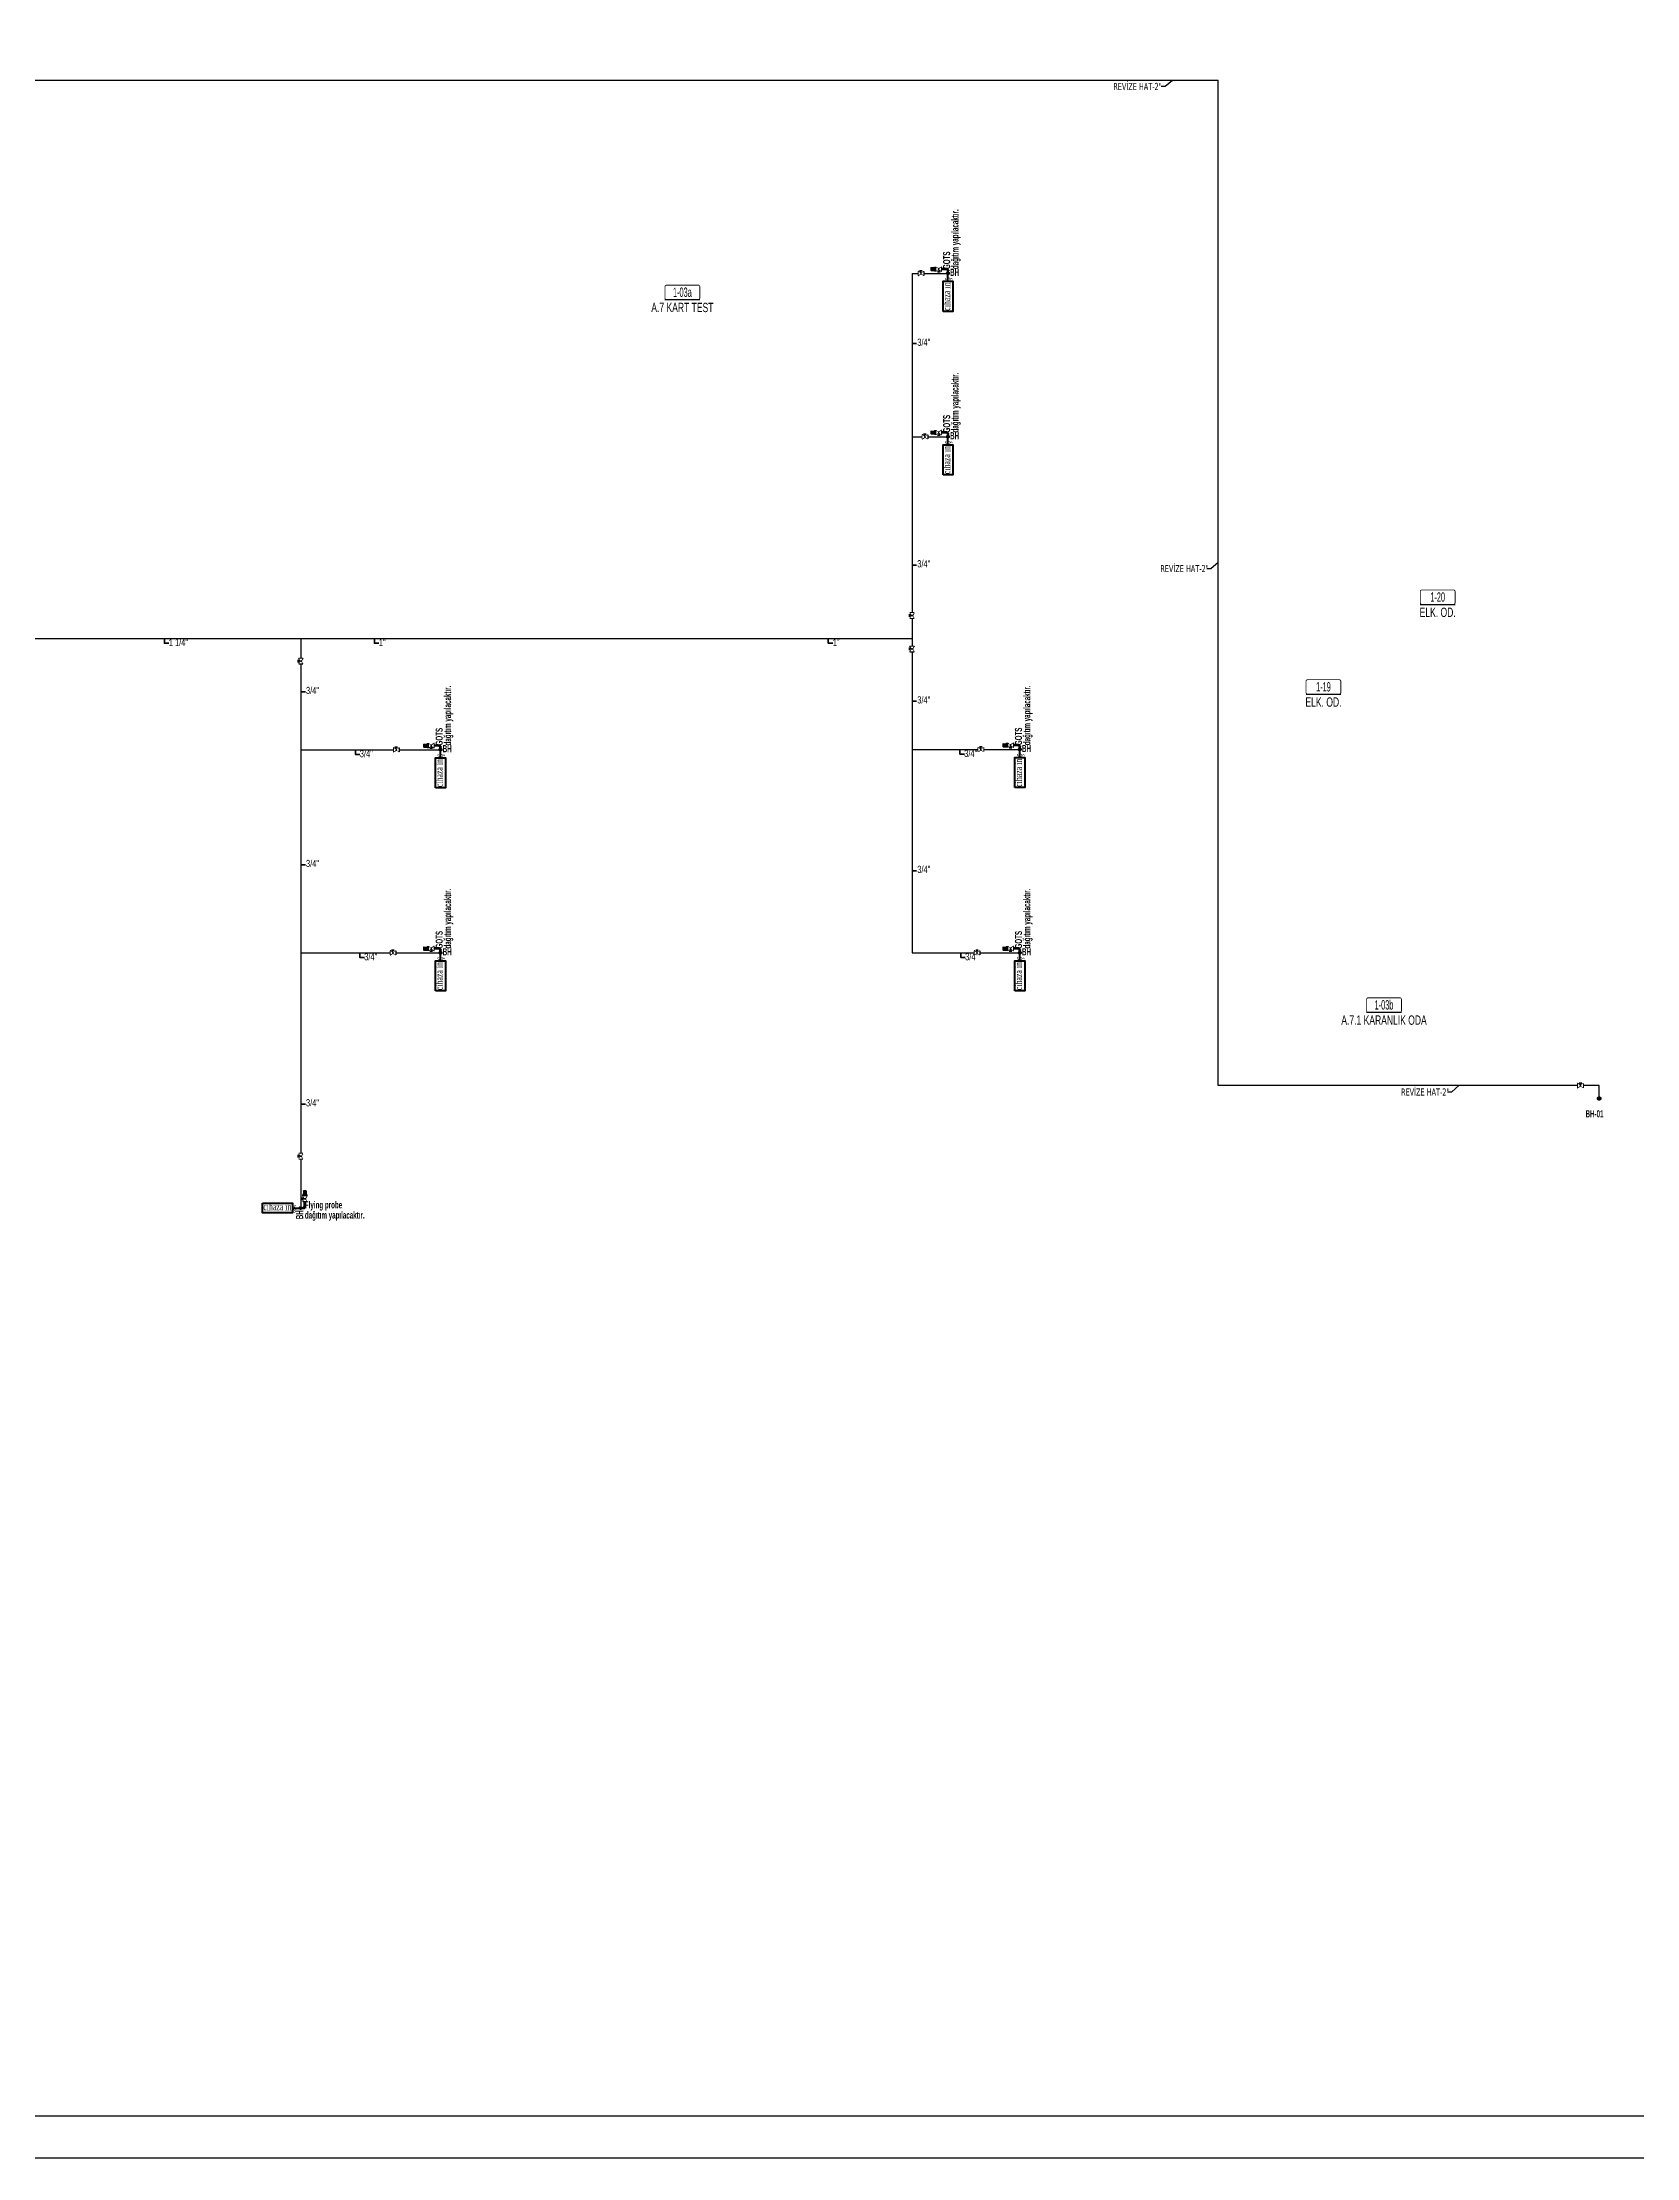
# Model space of a CAD drawing. Header units: centimetres. Extents: x 392964 to 515689, y 49661 to 58661.
# Drawn here: x 458328 to 462133, y 49661 to 54707 of the extents above; entities that cross this region are included whole.
import ezdxf
from ezdxf.enums import TextEntityAlignment as Align

# ---------------------------------------------------------------- set-up
doc = ezdxf.new("R2010")
doc.units = ezdxf.units.CM
doc.linetypes.add('MEDSISTEMBH_LINE', pattern=[1.5, 1.3, 0, -0.2])
for name, color, linetype in [('-M-MAHAL-DEBILER', 7, 'Continuous'), ('-M-MAHAL-ETIKET-NOT', 7, 'Continuous'), ('-M-MAHAL-ETIKET-NOTM', 7, 'Continuous'), ('-M-MAHAL-ETK-', 7, 'Continuous'), ('-M-MAHAL-HAVA-DEGISIM', 7, 'Continuous'), ('-M-MAHAL-NO', 7, 'Continuous'), ('-M-MAHAL-NOM', 7, 'Continuous'), ('RAKOR02', 132, 'Continuous'), ('vana-kuresel02', 2, 'Continuous')]:
    doc.layers.add(name, color=color, linetype=linetype)
for name, color, linetype, lineweight in [('0-KRCN-BAS HAVA', 101, 'BASINÇ HAVA', 35), ('0-KRCN-IST-KÜRESEL VANA', 4, 'Continuous', 25), ('0-KRCN-SHT-KÜRESEL VANA', 4, 'Continuous', 25), ('0-KRCN-Z-ANTET', 71, 'Continuous', 30), ('_MDS_0', 7, 'Continuous', 30), ('_MDS_BORU_22.00X1.00_BASINÇLI HAVA', 5, 'Continuous', 30), ('MED.GAZ YAZI', 2, '0-A_LINE', 40)]:
    doc.layers.add(name, color=color, linetype=linetype, lineweight=lineweight)
doc.styles.add('-M-ISSO-TEXT-TTF', font='ARIALN.TTF')
doc.styles.add('-M-MHLETK-NOT', font='romans.shx', dxfattribs={"width": 0.7})
doc.styles.add('-M-MHLETK-TEXT', font='ARIALN.TTF', dxfattribs={"width": 0.7})
doc.styles.add('BAYBURT XREF$0$TIMES', font='times.ttf')
doc.styles.add('BORU', font='tahoma.ttf', dxfattribs={"width": 0.5})
doc.styles.add('ON', font='ARIALN.TTF', dxfattribs={"width": 0.8, "height": 6})
doc.styles.add('OYAK', font='arialbd.ttf')
doc.styles.get("Standard").update_dxf_attribs({"font": 'arial.ttf'})
doc.styles.add('VRF CITY MULTI', font='tahoma.ttf', dxfattribs={"height": 15})
doc.linetypes.add('0-A_LINE', pattern='A,100,-1.5,["A",BORU,S=9,R=0,X=0,Y=-4.5],-9,6', length=116.5)
doc.linetypes.add('BASINÇ HAVA', pattern='A,0.5,-0.2,["BH",Standard,S=0.1,R=0,X=-0.1,Y=-0.05],-0.2', length=0.9)

# ---------------------------------------------------------------- blocks, each defined once
blk = doc.blocks.new('M-MHLETK-YNG')
at = {"layer": '-M-MAHAL-ETK-', "color": 0}
for p, q in [((-2.077972171847422, -2.664535259100376e-15), (2.077972171847372, -2.442490654175344e-15)), ((-1.161395861184958, -2.55351295663786e-15), (-1.161395861184958, -2.664535259100376e-15))]:
    blk.add_line(p, q, dxfattribs=at)
blk.add_lwpolyline([(-1.877972171847422, 1.735116747093434, 0.1000000000000025, 0.1000000000000025, 0), (1.877972171847372, 1.735116747093434, 0.1000000000000025, 0.1000000000000025, -0.414213562373095), (2.077972171847372, 1.535116747093434, 0.1000000000000025, 0.1000000000000025, 0), (2.077972171847372, 0.1999999999999975, 0.1000000000000025, 0.1000000000000025, -0.414213562373095), (1.877972171847372, -2.450782174425604e-15, 0.1000000000000025, 0.1000000000000025, 0), (-1.877972171847422, -2.656243738850117e-15, 0.1000000000000025, 0.1000000000000025, -0.414213562373095), (-2.077972171847422, 0.1999999999999973, 0.1000000000000025, 0.1000000000000025, 0), (-2.077972171847422, 1.535116747093434, 0.1000000000000025, 0.1000000000000025, -0.414213562373095)], format="xyseb", close=True, dxfattribs=at)
at = {"layer": '-M-MAHAL-DEBILER', "color": 4, "style": '-M-MHLETK-NOT', "width": 0.5, "flags": 8}
blk.add_attdef('DEBIS', text='', height=0.40000000000001, dxfattribs=at).set_placement((-2.172601997708121, 2.145153821518559), align=Align.MIDDLE_CENTER)
at = {"layer": '-M-MAHAL-DEBILER', "color": 191, "style": '-M-MHLETK-NOT', "width": 0.5, "flags": 8}
blk.add_attdef('DEBIR', text='', height=0.40000000000001, dxfattribs=at).set_placement((-1.612856570909031, 2.145153821518559), align=Align.MIDDLE_CENTER)
at = {"layer": '-M-MAHAL-DEBILER', "color": 31, "style": '-M-MHLETK-NOT', "width": 0.5, "flags": 8}
blk.add_attdef('DEBIF', text='', height=0.40000000000001, dxfattribs=at).set_placement((1.585312508560406, 2.145153821518559), align=Align.MIDDLE_CENTER)
at = {"layer": '-M-MAHAL-DEBILER', "color": 1, "style": '-M-MHLETK-NOT', "width": 0.5, "flags": 8}
blk.add_attdef('DEBIE', text='', height=0.40000000000001, dxfattribs=at).set_placement((2.320329702268943, 2.145153821518559), align=Align.MIDDLE_CENTER)
at = {"layer": '-M-MAHAL-ETIKET-NOT', "color": 3, "style": '-M-MHLETK-NOT', "width": 0.5, "flags": 9}
for tag, p, height in [('KLKTR', (-2.617299002781706, 1.424542251973517), 0.04000000000000099), ('VRV-TIP1', (-2.614254655984766, 0.7592568142178964), 0.02857142857142928), ('VRV-TIP2', (-2.614254655984766, 0.7092568142179667), 0.02857142857142928), ('HL', (-2.615599684491329, 1.492925446082643), 0.02857142857142928), ('RDY-BOY1', (-2.614254655984766, 1.369886048531984), 0.02857142857142928), ('RDY-BOY2', (-2.614254655984766, 1.3198860485318), 0.02857142857142928), ('RDY-BOY3', (-2.614254655984766, 1.269886048531819), 0.02857142857142928), ('RDY-BOY4', (-2.614254655984766, 1.219886048531889), 0.02857142857142928), ('KON-BOY1', (-2.614254655984766, 1.13988604853196), 0.02857142857142928), ('KON-BOY2', (-2.614254655984766, 1.089886048531777), 0.02857142857142928), ('KON-BOY3', (-2.614254655984766, 1.039886048531796), 0.02857142857142928), ('FCU-TIP1', (-2.614254655984766, 0.9598860485318665), 0.02857142857142928), ('FCU-TIP2', (-2.614254655984766, 0.9098860485319369), 0.02857142857142928), ('FCU-TIP3', (-2.614254655984766, 0.8598860485317532), 0.02857142857142928), ('VRV-ADET1', (-2.524024077030347, 0.7592568142178964), 0.02857142857142928), ('VRV-ADET2', (-2.524024077030347, 0.7092568142179667), 0.02857142857142928), ('FCU-ADET1', (-2.524024077030347, 0.9598860485318665), 0.02857142857142928), ('FCU-ADET2', (-2.524024077030347, 0.9098860485319369), 0.02857142857142928), ('FCU-ADET3', (-2.524024077030347, 0.8598860485317532), 0.02857142857142928), ('HLA', (-2.521095063714924, 1.492925446082643), 0.02857142857142928), ('RDY-TIP1', (-2.499917488775289, 1.369886048531984), 0.02857142857142928), ('RDY-TIP2', (-2.499917488775289, 1.3198860485318), 0.02857142857142928), ('RDY-TIP3', (-2.499917488775289, 1.269886048531819), 0.02857142857142928), ('RDY-TIP4', (-2.499917488775289, 1.219886048531889), 0.02857142857142928), ('KON-TIP1', (-2.499917488775289, 1.13988604853196), 0.02857142857142928), ('KON-TIP2', (-2.499917488775289, 1.089886048531777), 0.02857142857142928), ('KON-TIP3', (-2.499917488775289, 1.039886048531796), 0.02857142857142928), ('VRV-KAP1', (-2.397625678263879, 0.7592568142178964), 0.02857142857142928), ('VRV-KAP2', (-2.397625678263879, 0.7092568142179667), 0.02857142857142928), ('FCU-KAP1', (-2.397625678263879, 0.9598860485318665), 0.02857142857142928), ('FCU-KAP2', (-2.397625678263879, 0.9098860485319369), 0.02857142857142928), ('FCU-KAP3', (-2.397625678263879, 0.8598860485317532), 0.02857142857142928), ('RDY-ADET1', (-2.388774799097021, 1.369886048531984), 0.02857142857142928), ('RDY-ADET2', (-2.388774799097021, 1.3198860485318), 0.02857142857142928), ('RDY-ADET3', (-2.388774799097021, 1.269886048531819), 0.02857142857142928), ('RDY-ADET4', (-2.388774799097021, 1.219886048531889), 0.02857142857142928), ('KON-ADET1', (-2.388774799097021, 1.13988604853196), 0.02857142857142928), ('KON-ADET2', (-2.388774799097021, 1.089886048531777), 0.02857142857142928), ('KON-ADET3', (-2.388774799097021, 1.039886048531796), 0.02857142857142928), ('VRV-DUY1', (-2.27160727614087, 0.7592568142178964), 0.02857142857142928), ('VRV-DUY2', (-2.27160727614087, 0.7092568142179667), 0.02857142857142928), ('FCU-DUY1', (-2.27160727614087, 0.9598860485318665), 0.02857142857142928), ('FCU-DUY2', (-2.27160727614087, 0.9098860485319369), 0.02857142857142928), ('FCU-DUY3', (-2.27160727614087, 0.8598860485317532), 0.02857142857142928), ('RDY-ISI1', (-2.265149291441958, 1.369886048531984), 0.02857142857142928), ('RDY-ISI2', (-2.265149291441958, 1.3198860485318), 0.02857142857142928), ('RDY-ISI3', (-2.265149291441958, 1.269886048531819), 0.02857142857142928), ('RDY-ISI4', (-2.265149291441958, 1.219886048531889), 0.02857142857142928), ('KON-ISI1', (-2.265149291441958, 1.13988604853196), 0.02857142857142928), ('KON-ISI2', (-2.265149291441958, 1.089886048531777), 0.02857142857142928), ('KON-ISI3', (-2.265149291441958, 1.039886048531796), 0.02857142857142928), ('AHU', (-2.225237005738364, 1.438888764359573), 0.02857142857142928), ('SHG', (-2.225237005738364, 1.492925446082643), 0.02857142857142928), ('VRV-SOG1', (-2.15357329798735, 0.7592568142178964), 0.02857142857142928), ('VRV-SOG2', (-2.15357329798735, 0.7092568142179667), 0.02857142857142928), ('FCU-SOG1', (-2.15357329798735, 0.9598860485318665), 0.02857142857142928), ('FCU-SOG2', (-2.15357329798735, 0.9098860485319369), 0.02857142857142928), ('FCU-SOG3', (-2.15357329798735, 0.8598860485317532), 0.02857142857142928), ('LHG', (-2.132477033288019, 1.492925446082643), 0.02857142857142928), ('RDY-BNP1', (-2.10224917359028, 1.369886048531984), 0.02857142857142928), ('RDY-BNP2', (-2.10224917359028, 1.3198860485318), 0.02857142857142928), ('RDY-BNP3', (-2.10224917359028, 1.269886048531819), 0.02857142857142928), ('RDY-BNP4', (-2.10224917359028, 1.219886048531889), 0.02857142857142928), ('KON-BNP1', (-2.10224917359028, 1.13988604853196), 0.02857142857142928), ('KON-BNP2', (-2.10224917359028, 1.089886048531777), 0.02857142857142928), ('KON-BNP3', (-2.10224917359028, 1.039886048531796), 0.02857142857142928), ('VRV-ISI1', (-2.043667108885728, 0.7592568142178964), 0.02857142857142928), ('VRV-ISI2', (-2.043667108885728, 0.7092568142179667), 0.02857142857142928), ('FCU-ISI1', (-2.043667108885728, 0.9598860485318665), 0.02857142857142928), ('FCU-ISI2', (-2.043667108885728, 0.9098860485319369), 0.02857142857142928), ('FCU-ISI3', (-2.043667108885728, 0.8598860485317532), 0.02857142857142928), ('HG', (-2.039313324447903, 1.492925446082643), 0.02857142857142928), ('RDY-BNK1', (-1.964080708328254, 1.369886048531984), 0.02857142857142928), ('RDY-BNK2', (-1.964080708328254, 1.3198860485318), 0.02857142857142928), ('RDY-BNK3', (-1.964080708328254, 1.269886048531819), 0.02857142857142928), ('RDY-BNK4', (-1.964080708328254, 1.219886048531889), 0.02857142857142928), ('KON-BNK1', (-1.964080708328254, 1.13988604853196), 0.02857142857142928), ('KON-BNK2', (-1.964080708328254, 1.089886048531777), 0.02857142857142928), ('KON-BNK3', (-1.964080708328254, 1.039886048531796), 0.02857142857142928), ('HGA', (-1.962167954325089, 1.492925446082643), 0.02857142857142928), ('EF', (-1.962167954325089, 1.438888764359573), 0.02857142857142928), ('VRV-DEBI1', (-1.950305966197647, 0.7592568142178964), 0.02857142857142928), ('VRV-DEBI2', (-1.950305966197647, 0.7092568142179667), 0.02857142857142928), ('FCU-DEBI1', (-1.950305966197647, 0.9598860485318665), 0.02857142857142928), ('FCU-DEBI2', (-1.950305966197647, 0.9098860485319369), 0.02857142857142928), ('FCU-DEBI3', (-1.950305966197647, 0.8598860485317532), 0.02857142857142928), ('VRV-BNP1', (-1.831218473776261, 0.7592568142178964), 0.02857142857142928), ('VRV-BNP2', (-1.831218473776261, 0.7092568142179667), 0.02857142857142928), ('FCU-BNP1', (-1.831218473776261, 0.9598860485318665), 0.02857142857142928), ('FCU-BNP2', (-1.831218473776261, 0.9098860485319369), 0.02857142857142928), ('FCU-BNP3', (-1.831218473776261, 0.8598860485317532), 0.02857142857142928), ('VRV-BNK1', (-1.613532732601911, 0.7592568142178964), 0.02857142857142928), ('VRV-BNK2', (-1.613532732601911, 0.7092568142179667), 0.02857142857142928), ('FCU-BNK1', (-1.613532732601911, 0.9598860485318665), 0.02857142857142928), ('FCU-BNK2', (-1.613532732601911, 0.9098860485319369), 0.02857142857142928), ('FCU-BNK3', (-1.613532732601911, 0.8598860485317532), 0.02857142857142928)]:
    blk.add_attdef(tag, p, '', height=height, dxfattribs=at)
at = {"layer": '-M-MAHAL-ETIKET-NOT', "color": 3}
for tag, height, style, width, flags, p in [('ALAN', 0.04000000000000099, '-M-MHLETK-NOT', 0.5, 9, (-2.581095553884964, 1.561837189640539)), ('KIS', 0.04000000000000099, '-M-MHLETK-NOT', 0.5, 9, (-2.589944984833906, 1.61593511118148)), ('RH', 0.04000000000000099, '-M-MHLETK-NOT', 0.5, 9, (-2.390269817079982, 1.61593511118148)), ('YUKSEKLIK', 0.04000000000000099, '-M-MHLETK-NOT', 0.5, 9, (-2.323841664504883, 1.561837189640539)), ('YAZ', 0.04000000000000099, '-M-MHLETK-NOT', 0.5, 9, (-2.178425620561939, 1.61593511118148)), ('MAH-ADI', 1.111111111111138, '-M-ISSO-TEXT-TTF', 0.8, 8, (-1.236344360222574e-12, -0.9312941077494967))]:
    blk.add_attdef(tag, text='', height=height, dxfattribs=dict(at, style=style, width=width, flags=flags)).set_placement(p, align=Align.MIDDLE_CENTER)
at = {"layer": '-M-MAHAL-ETIKET-NOTM', "color": 3, "style": '-M-ISSO-TEXT-TTF', "width": 0.8, "flags": 8}
blk.add_attdef('MAH-ADI2', text='', height=1.111111111111138, dxfattribs=at).set_placement((-1.236344360222574e-12, -2.548930536117635), align=Align.MIDDLE_CENTER)
at = {"layer": '-M-MAHAL-HAVA-DEGISIM', "style": '-M-MHLETK-NOT', "width": 0.5, "flags": 8}
for tag, p in [('HAVADEG', (-1.236344360222574e-12, 3.611078027611543)), ('HAVA', (-1.236344360222574e-12, 2.399265333250499))]:
    blk.add_attdef(tag, text='', height=0.600000000000015, dxfattribs=at).set_placement(p, align=Align.MIDDLE_CENTER)
at = {"layer": '-M-MAHAL-NO', "color": 7, "style": '-M-MHLETK-TEXT', "width": 0.5999999999999998, "flags": 8}
blk.add_attdef('MAH-NO', text='', height=1.111111111111138, dxfattribs=at).set_placement((-1.236344360222574e-12, 0.8891235731173248), align=Align.MIDDLE_CENTER)
at = {"layer": '-M-MAHAL-NOM', "color": 7, "style": '-M-MHLETK-TEXT', "width": 0.5999999999999998, "flags": 8}
blk.add_attdef('MAH-NOM', text='', height=1.111111111111138, dxfattribs=at).set_placement((-1.236344360222574e-12, 0.8891235731173248), align=Align.MIDDLE_CENTER)
blk = doc.blocks.new('0-MEK-SHT-KÜRESELVANA')
at = {"layer": '0-KRCN-IST-KÜRESEL VANA'}
blk.add_hatch(color=256, dxfattribs=at).paths.add_polyline_path([(1.420589728024537, 1.818641459413191e-12, 0.9999999999999999), (-1.420589728024537, 1.819163375612189e-12, 0.9999999999999999)])
for p, q in [((-1.117739737357624, 0.8767742325762811), (-4.243779663212081, 3.019946854547015)), ((-4.24377966317661, -3.053798891107363), (-4.243779663212081, 3.019946854547015)), ((-4.243779663212081, 3.019946854547015), (-4.24377966317661, -3.053798891107363)), ((-2.414302261912781, 4.596851570089711), (2.308211859805851, 4.596851570116996)), ((-2.819433575496078e-11, 4.596851570102444), (-2.414302261912781, 4.596851570089711)), ((0, 1.818989403545856e-12), (-2.819433575496078e-11, 4.596851570102444)), ((2.308211859805851, 4.596851570116996), (-2.819433575496078e-11, 4.596851570102444)), ((1.138588299098956, 0.8495244908372115), (4.300244515123268, 3.019946854596128)), ((4.300244515158738, -3.05379889105825), (4.300244515123268, 3.019946854596128)), ((4.300244515123268, 3.019946854596128), (4.300244515158738, -3.05379889105825)), ((-4.24377966317661, -3.053798891107363), (-1.11773973734762, -0.876774232579919)), ((4.300244515158738, -3.05379889105825), (1.138588299108051, -0.8495244908172026))]:
    blk.add_line(p, q, dxfattribs=at)
for points in [[(-4.526735987328721, 3.749999999994543), (-4.971764228106622, 3.749999999992724), (-4.971764228064785, -3.750000000005457), (-4.526735987286884, -3.750000000003638)], [(4.583200839240817, 3.749999999998181), (5.028229080010533, 3.75), (5.028229080053279, -3.75), (4.583200839283563, -3.750000000001819)]]:
    blk.add_lwpolyline(points, close=True, dxfattribs=at)
blk.add_circle((0, 1.818989403545856e-12), 1.420589728024537, dxfattribs=at)
blk.add_wipeout([(4.300244515123268, 3.019946854547344), (4.300244515158738, -3.0537988911070326), (1.1177397373250781, -0.8767742325799199), (1.1565198374861456, -0.8249466896804352), (1.213713070643475, -0.7382247337096022), (1.2459910789371569, -0.6823352596188998), (1.2951566993009633, -0.5836474103122109), (1.3306201687233363, -0.4975189864655505), (1.3519595908114783, -0.43621146261778954), (1.3790251083151053, -0.34112303636947416), (1.4055804820039963, -0.2059579663769382), (1.416433619615748, -0.10858626306676644), (1.4202746895687195, -0.029916240993255627), (1.4191760952071046, 0.06335918321595013), (1.4103159986800535, 0.17054019811454602), (1.3990970176289936, 0.24617617790578983), (1.380978286771735, 0.33312782347439107), (1.3540033130143039, 0.4298257829116787), (1.3151377513836833, 0.5371106684817937), (1.2831760552878118, 0.6095362060199587), (1.248002118834588, 0.6786500472993513), (1.2166084846979799, 0.7334432290760686), (1.1789897963016798, 0.7925012527025315), (1.1415037426741717, 0.8456029687632958), (1.1177397373350826, 0.8767742325762802)]).dxf.layer = '0-KRCN-IST-KÜRESEL VANA'
blk.add_wipeout([(-4.24377966321208, 3.0199468545470154), (-4.2437796631766105, -3.0537988911073617), (-1.1177397373476192, -0.876774232579919), (-1.1565198375086865, -0.8249466896804343), (-1.2137130706660153, -0.7382247337096013), (-1.2459910789596977, -0.6823352596188998), (-1.295156699323504, -0.58364741031221), (-1.3306201687458776, -0.4975189864655505), (-1.351959590834019, -0.43621146261778954), (-1.379025108337646, -0.34112303636947416), (-1.4055804820265372, -0.2059579663769382), (-1.4164336196382892, -0.10858626306676644), (-1.4202746895912604, -0.02991624099325474), (-1.4191760952296457, 0.06335918321595102), (-1.410315998702595, 0.17054019811454602), (-1.3990970176515343, 0.24617617790578983), (-1.3809782867942755, 0.33312782347439196), (-1.3540033130368447, 0.4298257829116796), (-1.3151377514062244, 0.5371106684817946), (-1.2831760553103526, 0.6095362060199596), (-1.2480021188571289, 0.6786500472993513), (-1.2166084847205212, 0.7334432290760695), (-1.1789897963242206, 0.7925012527025315), (-1.1415037426967125, 0.8456029687632958), (-1.1177397373576239, 0.8767742325762802)]).dxf.layer = '0-KRCN-IST-KÜRESEL VANA'
blk = doc.blocks.new('A$C6A0AA91C')
at = {"layer": 'RAKOR02', "ltscale": 0.2}
for p, q in [((0.0002680023317225277, -14.55255888325337), (0.0002680023317225277, 14.25)), ((1.200268002285156, 19.05255888326064), (12.00026800233172, 19.05255888326064)), ((1.200268002285156, 10.05255888326064), (12.00026800233172, 10.05255888326064)), ((13.20026800228516, -14.55255888325337), (13.20026800228516, 14.25)), ((13.20026800228516, -14.25), (13.20026800228516, 14.25)), ((15.70026800228516, 13.53749999999854), (13.20026800228516, 11.03750000003492)), ((13.20026800228516, -11.03750000003492), (13.20026800228516, 11.03750000003492)), ((26.00026800233172, 13.53749999999854), (15.70026800228516, 13.53749999999854)), ((15.70026800228516, -13.53749999999854), (15.70026800228516, 13.53749999999854)), ((26.00026800233172, -13.53749999999854), (26.00026800233172, 13.53749999999854)), ((29.00026800233172, 12.03749999999854), (26.00026800233172, 12.03749999999854)), ((37.00026800233172, 13.53749999999854), (29.00026800233172, 13.53749999999854)), ((29.00026800233172, -13.53749999999854), (29.00026800233172, 13.53749999999854)), ((37.00026800233172, -13.53749999999854), (37.00026800233172, 13.53749999999854)), ((40.00026800233172, 12.03749999999854), (37.00026800233172, 12.03749999999854)), ((43.00026800233172, 13.53749999999854), (40.00026800233172, 13.53749999999854)), ((40.00026800233172, -13.53749999999854), (40.00026800233172, 13.53749999999854)), ((43.00026800233172, -13.53749999999854), (43.00026800233172, 13.53749999999854)), ((43.00026800233172, 13.53749999999854), (45.50026800233172, 11.03750000003492)), ((45.50026800233172, -11.03750000003492), (45.50026800233172, 11.03750000003492)), ((12.00026800233172, -10.05255888326064), (1.200268002285156, -10.05255888326064)), ((12.00026800233172, -19.05255888326064), (1.200268002285156, -19.05255888326064)), ((15.70026800228516, -13.53749999999854), (13.20026800228516, -11.03750000003492)), ((26.00026800233172, -13.53749999999854), (15.70026800228516, -13.53749999999854)), ((29.00026800233172, -12.03749999999854), (26.00026800233172, -12.03749999999854)), ((37.00026800233172, -13.53749999999854), (29.00026800233172, -13.53749999999854)), ((40.00026800233172, -12.03749999999854), (37.00026800233172, -12.03749999999854)), ((43.00026800233172, -13.53749999999854), (40.00026800233172, -13.53749999999854)), ((43.00026800233172, -13.53749999999854), (45.50026800233172, -11.03750000003492))]:
    blk.add_line(p, q, dxfattribs=at)
for centre, radius, start, end in [((42.69654076558072, 0), 42.69654076557278, 166.3823215085727, 193.6176784914273), ((9.03776800230844, 14.55255888325337), 9.037499999999323, 150.1371656438384, 209.8628343561616), ((4.162768002308439, 14.55255888325337), 9.037499999999323, 330.1371656434947, 29.86283435650536), ((-29.49600476096384, 0), 42.69654076557278, 346.3823215085727, 13.61767849142734), ((9.03776800230844, -14.55255888325337), 9.037499999999323, 150.1371656438384, 209.8628343561616), ((4.162768002308439, -14.55255888325337), 9.037499999999323, 330.1371656434947, 29.86283435650536)]:
    blk.add_arc(centre, radius, start, end, dxfattribs=at)

msp = doc.modelspace()

# ---------------------------------------------------------------- hatches: boundary and pattern name
at = {"layer": '_MDS_BORU_22.00X1.00_BASINÇLI HAVA', "linetype": 'MEDSISTEMBH_LINE', "ltscale": 80}
for points in [[(460486.0746928819, 54155.90568876058, -0.9999999999999999), (460492.5746928819, 54155.90568876058, -1.000000000091789)], [(460486.0746928819, 53766.10128972735, -0.9999999999999999), (460492.5746928819, 53766.10128972735, -1.000000000091789)], [(459275.3285208654, 53019.60012043267, -0.9999999999999999), (459281.8285208654, 53019.60012043267, -1.00000000008955)], [(460657.5579244044, 53020.29445619586, -0.9999999999999999), (460664.0579244044, 53020.29445619586, -1.000000000091789)], [(459275.3285208652, 52535.29445619584, -0.9999999999999999), (459281.8285208652, 52535.29445619584, -1.00000000008955)], [(460657.5579244044, 52535.29445619584, -0.9999999999999999), (460664.0579244044, 52535.29445619584, -1.00000000008955)], [(458944.8484836008, 51929.69344136825, 0.9999999999999999), (458944.8484836008, 51923.19344136825, 1.00000000010746)]]:
    msp.add_hatch(color=256, dxfattribs=at).paths.add_polyline_path(points)
h = msp.add_hatch(color=3, dxfattribs=at)
h.dxf.hatch_style = 1
edge = h.paths.add_edge_path()
edge.add_arc((462043.2331121285, 52187.70791661955), 4, 0, 360)
edge = h.paths.add_edge_path(flags=16)
edge.add_arc((462043.2331121285, 52187.70791661955), 2, 0, 360)

# ---------------------------------------------------------------- linework, layer by layer
at = {"layer": '0-KRCN-BAS HAVA', "color": 4, "ltscale": 150}
for points in [[(460403.7406049194, 53988.33524814258), (460414.693632253, 53988.33524814258)], [(460403.7406049194, 53459.9900444291), (460414.693632253, 53459.9900444291)], [(458630.6987221056, 53273.65326282125), (458619.745694772, 53273.65326282125), (458619.745694772, 53284.60629015485)], [(459131.8168420762, 53273.6532628213), (459120.8638147426, 53273.6532628213), (459120.8638147426, 53284.60629015489)], [(460214.8768715807, 53273.6532628213), (460203.9238442471, 53273.6532628213), (460203.9238442471, 53284.60629015489)], [(458945.1872881723, 53157.83920747151), (458956.1403155059, 53157.83920747151)], [(460403.7406049194, 53135.30621259531), (460414.693632253, 53135.30621259531)], [(459086.4479267224, 53008.30828852758), (459075.4948993888, 53008.30828852758), (459075.4948993888, 53019.26131586118)], [(460528.5842904751, 53009.00262429077), (460517.6312631415, 53009.00262429077), (460517.6312631415, 53019.95565162437)], [(458945.1872881723, 52745.09291566546), (458956.1403155059, 52745.09291566546)], [(460403.7406049194, 52731.05730533096), (460414.693632253, 52731.05730533096)], [(459096.9649794739, 52524.00262429075), (459086.0119521403, 52524.00262429075), (459086.0119521403, 52534.95565162435)], [(460530.8163932986, 52524.00262429075), (460519.863365965, 52524.00262429075), (460519.863365965, 52534.95565162435)], [(458945.1872881723, 52174.28857199633), (458956.1403155059, 52174.28857199633)]]:
    msp.add_lwpolyline(points, dxfattribs=at)
at = {"layer": '0-KRCN-Z-ANTET'}
for points in [[(392964.0660104523, 49661.26108109019), (515688.8000492519, 49661.26108109019), (515688.8000492519, 58661.26108109019), (392964.0660104523, 58661.26108109019)], [(438064.0660104522, 49761.26108109019), (469564.0660104522, 49761.26108109019), (469564.0660104522, 58561.26108109019), (438064.0660104522, 58561.26108109019)]]:
    msp.add_lwpolyline(points, close=True, dxfattribs=at)
at = {"layer": '_MDS_BORU_22.00X1.00_BASINÇLI HAVA', "color": 3, "linetype": 'MEDSISTEMBH_LINE', "ltscale": 80}
for p, q in [((454824.5572096558, 54616.91036826667), (461133.7330795941, 54616.91036826667)), ((461133.7330795941, 52218.44904461986), (461133.7330795941, 54616.91036826667)), ((462043.2331121285, 52218.44904461986), (461133.7330795941, 52218.44904461986)), ((462043.2331121285, 52187.70791661955), (462043.2331121285, 52218.44904461986))]:
    msp.add_line(p, q, dxfattribs=at)
at = {"layer": '_MDS_BORU_22.00X1.00_BASINÇLI HAVA', "linetype": 'MEDSISTEMBH_LINE', "ltscale": 80}
for p, q in [((460403.7406049194, 54155.56688418908), (460489.8721497584, 54155.56688418908)), ((460403.7406049194, 54155.56688418908), (460403.7406049194, 52534.95565162435)), ((460487.4277512759, 54163.07234893105), (460487.4277512759, 54161.95351299534)), ((460487.4277512759, 54163.07234893105), (460491.1277512758, 54163.07234893105)), ((460487.4277512759, 54161.95351299534), (460491.1277512758, 54161.95351299534)), ((460487.9277512759, 54158.58280355309), (460487.9277512759, 54161.95351299534)), ((460490.6277512758, 54158.58280355309), (460490.6277512758, 54161.95351299534)), ((460491.1277512758, 54163.07234893105), (460491.1277512758, 54161.95351299534)), ((460403.7406049194, 53765.76248515586), (460489.8721497584, 53765.76248515586)), ((460487.4277512759, 53773.26794989783), (460487.4277512759, 53772.14911396211)), ((460487.4277512759, 53773.26794989783), (460491.1277512758, 53773.26794989783)), ((460487.4277512759, 53772.14911396211), (460491.1277512758, 53772.14911396211)), ((460487.9277512759, 53768.77840451987), (460487.9277512759, 53772.14911396211)), ((460490.6277512758, 53768.77840451987), (460490.6277512758, 53772.14911396211)), ((460491.1277512758, 53773.26794989783), (460491.1277512758, 53772.14911396211)), ((455461.6324578653, 53284.60629015489), (460403.7406049194, 53284.60629015489)), ((458945.1872881723, 53284.60629015489), (458945.1872881723, 51925.89598449176)), ((458945.1872881723, 53019.26131586118), (459279.1259777418, 53019.26131586118)), ((459276.6815792593, 53026.42797603166), (459276.6815792593, 53025.30914009594)), ((459276.6815792593, 53026.42797603166), (459280.3815792593, 53026.42797603166)), ((459276.6815792593, 53025.30914009594), (459280.3815792593, 53025.30914009594)), ((459277.1815792593, 53021.9384306537), (459277.1815792593, 53025.30914009594)), ((459279.8815792593, 53021.9384306537), (459279.8815792593, 53025.30914009594)), ((459280.3815792593, 53026.42797603166), (459280.3815792593, 53025.30914009594)), ((460403.7406049194, 53019.95565162437), (460661.3553812809, 53019.95565162437)), ((460658.9109827984, 53027.46111636634), (460658.9109827984, 53026.34228043062)), ((460658.9109827984, 53027.46111636634), (460662.6109827983, 53027.46111636634)), ((460658.9109827984, 53026.34228043062), (460662.6109827983, 53026.34228043062)), ((460659.4109827984, 53022.97157098838), (460659.4109827984, 53026.34228043062)), ((460662.1109827983, 53022.97157098838), (460662.1109827983, 53026.34228043062)), ((460662.6109827983, 53027.46111636634), (460662.6109827983, 53026.34228043062)), ((458945.1872881723, 52534.95565162435), (459279.1259777417, 52534.95565162435)), ((459276.6815792592, 52542.46111636632), (459276.6815792592, 52541.3422804306)), ((459276.6815792592, 52542.46111636632), (459280.3815792591, 52542.46111636632)), ((459276.6815792592, 52541.3422804306), (459280.3815792591, 52541.3422804306)), ((459277.1815792592, 52537.97157098836), (459277.1815792592, 52541.3422804306)), ((459279.8815792591, 52537.97157098836), (459279.8815792591, 52541.3422804306)), ((459280.3815792591, 52542.46111636632), (459280.3815792591, 52541.3422804306)), ((460403.7406049194, 52534.95565162435), (460661.3553812809, 52534.95565162435)), ((460658.9109827984, 52542.46111636632), (460658.9109827984, 52541.3422804306)), ((460658.9109827984, 52542.46111636632), (460662.6109827983, 52542.46111636632)), ((460658.9109827984, 52541.3422804306), (460662.6109827983, 52541.3422804306)), ((460659.4109827984, 52537.97157098836), (460659.4109827984, 52541.3422804306)), ((460662.1109827983, 52537.97157098836), (460662.1109827983, 52541.3422804306)), ((460662.6109827983, 52542.46111636632), (460662.6109827983, 52541.3422804306)), ((458947.5255983933, 51927.84038297428), (458950.8963078356, 51927.84038297428)), ((458947.5255983933, 51925.14038297433), (458950.8963078356, 51925.14038297433)), ((458952.0151437713, 51928.34038297428), (458950.8963078356, 51928.34038297428)), ((458950.8963078356, 51928.34038297428), (458950.8963078356, 51924.64038297433)), ((458952.0151437713, 51924.64038297433), (458950.8963078356, 51924.64038297433)), ((458952.0151437713, 51928.34038297428), (458952.0151437713, 51924.64038297433))]:
    msp.add_line(p, q, dxfattribs=at)
at = {"layer": '_MDS_BORU_22.00X1.00_BASINÇLI HAVA', "color": 3, "linetype": 'MEDSISTEMBH_LINE', "ltscale": 80}
for points in [[(460998.4403982958, 54601.99645354748), (461008.0275694791, 54601.99645354748), (461024.9918601947, 54616.91036826667)], [(461107.1816176952, 53452.08280432616), (461116.7687888785, 53452.08280432616), (461133.7330795941, 53466.99671904535)]]:
    msp.add_lwpolyline(points, dxfattribs=at)
at = {"layer": '_MDS_BORU_22.00X1.00_BASINÇLI HAVA', "color": 3, "linetype": 'MEDSISTEMBH_LINE', "ltscale": 80, "elevation": -1.353562791326313e-07}
msp.add_lwpolyline([(461681.6953718503, 52203.53512990067), (461691.2825430336, 52203.53512990067), (461708.2468337492, 52218.44904461986)], dxfattribs=at)
at = {"layer": '_MDS_BORU_22.00X1.00_BASINÇLI HAVA', "linetype": 'MEDSISTEMBH_LINE', "ltscale": 80}
for centre in [(460489.3246928819, 54155.90568876058), (460489.3246928819, 53766.10128972735), (459278.5785208654, 53019.60012043267), (460660.8079244044, 53020.29445619586), (459278.5785208652, 52535.29445619584), (460660.8079244044, 52535.29445619584), (458944.8484836008, 51926.44344136825)]:
    msp.add_circle(centre, 3.25, dxfattribs=at)
at = {"layer": '_MDS_BORU_22.00X1.00_BASINÇLI HAVA', "color": 3, "linetype": 'MEDSISTEMBH_LINE', "ltscale": 80}
for radius in [4, 2, 2]:
    msp.add_circle((462043.2331121285, 52187.70791661955), radius, dxfattribs=at)
at = {"layer": 'MED.GAZ YAZI', "color": 2, "ltscale": 50}
for p, q in [((460489.3246928819, 54136.78879202443), (460489.3246928819, 54152.65568876058)), ((460489.3246928819, 53746.98439299121), (460489.3246928819, 53762.85128972735)), ((459278.5785208654, 53000.48322369653), (459278.5785208654, 53016.35012043267)), ((460660.8079244044, 53001.17755945972), (460660.8079244044, 53017.04445619586)), ((459278.5785208652, 52516.1775594597), (459278.5785208652, 52532.04445619584)), ((460660.8079244044, 52516.1775594597), (460660.8079244044, 52532.04445619584)), ((458925.7315868647, 51926.44344136825), (458941.5984836008, 51926.44344136825))]:
    msp.add_line(p, q, dxfattribs=at)
for points in [[(460477.6306858696, 54065.01446527218), (460477.6306858696, 54136.78879202443), (460501.0186998942, 54136.78879202443), (460501.0186998942, 54065.01446527218)], [(460477.6306858696, 53675.21006623896), (460477.6306858696, 53746.98439299121), (460501.0186998942, 53746.98439299121), (460501.0186998942, 53675.21006623896)], [(459266.8845138531, 52928.70889694428), (459266.8845138531, 53000.48322369653), (459290.2725278776, 53000.48322369653), (459290.2725278776, 52928.70889694428)], [(460649.1139173921, 52929.40323270747), (460649.1139173921, 53001.17755945972), (460672.5019314167, 53001.17755945972), (460672.5019314167, 52929.40323270747)], [(459266.8845138529, 52444.40323270745), (459266.8845138529, 52516.1775594597), (459290.2725278775, 52516.1775594597), (459290.2725278775, 52444.40323270745)], [(460649.1139173921, 52444.40323270745), (460649.1139173921, 52516.1775594597), (460672.5019314167, 52516.1775594597), (460672.5019314167, 52444.40323270745)], [(458853.9572601125, 51938.13744838055), (458925.7315868647, 51938.13744838055), (458925.7315868647, 51914.74943435596), (458853.9572601125, 51914.74943435596)]]:
    msp.add_lwpolyline(points, close=True, dxfattribs=at)

# ---------------------------------------------------------------- block references
at = {"layer": '-M-MAHAL-ETK-', "xscale": 20, "yscale": 20, "zscale": 20}
for p, values in [((459855.7037234504, 54093.08345006221), {'MAH-NO': '1-03a', 'MAH-ADI': 'A.7 KART TEST'}), ((461657.895584869, 53365.98363072819), {'MAH-NO': '1-20', 'MAH-ADI': 'ELK. OD.'}), ((461385.3468967581, 53151.8673454177), {'MAH-NO': '1-19', 'MAH-ADI': 'ELK. OD.'}), ((461529.8384041205, 52393.24881617952), {'MAH-NO': '1-03b', 'MAH-ADI': 'A.7.1 KARANLIK ODA'})]:
    msp.add_blockref('M-MHLETK-YNG', p, dxfattribs=at).add_auto_attribs(values)
at = {"layer": 'vana-kuresel02', "ltscale": 0.5, "xscale": 0.2603184883086871, "yscale": 0.2603184883086871, "zscale": 0.2603184883086871}
for p, rotation in [((459249.8256223249, 53029.32840885954), 180), ((460632.0550258639, 53030.36154919423), 180), ((459249.8256223247, 52545.3615491942), 180), ((460632.0550258639, 52545.3615491942), 180), ((458954.9155765992, 51955.19633990869), 90)]:
    msp.add_blockref('A$C6A0AA91C', p, dxfattribs=dict(at, rotation=rotation))

# ---------------------------------------------------------------- texts
at = {"layer": '0-KRCN-BAS HAVA', "color": 4, "ltscale": 150, "style": 'ON', "width": 0.8}
for s, p in [('3/4"', (460416.2227791689, 53983.0237216876)), ('3/4"', (460416.2227791689, 53454.67851797411)), ('1 1/4"', (458630.2359938591, 53266.91567604295)), ('1"', (459131.3541138297, 53266.91567604299)), ('1"', (460214.4141433342, 53266.91567604299)), ('3/4"', (458957.6694624218, 53152.52768101652)), ('3/4"', (460416.2227791689, 53129.99468614032)), ('3/4"', (459085.9851984758, 53001.57070174928)), ('3/4"', (460528.1215622286, 53002.26503751246)), ('3/4"', (458957.6694624218, 52739.78138921048)), ('3/4"', (460416.2227791689, 52725.74577887598)), ('3/4"', (459096.5022512274, 52517.26503751244)), ('3/4"', (460530.3536650521, 52517.26503751244)), ('3/4"', (458957.6694624218, 52168.97704554135))]:
    msp.add_text(s, height=17, dxfattribs=at).set_placement(p)
at = {"layer": '_MDS_0', "color": 61, "style": 'OYAK', "width": 0.5}
for s, rotation, p in [('dağıtım yapılacaktır.', 90.00000000000001, (460519.7558645437, 54166.01554735393)), ('GOTS', 90, (460499.7558645437, 54166.01554735393)), ('dağıtım yapılacaktır.', 90.00000000000001, (460519.7558645437, 53776.2111483207)), ('GOTS', 90, (460499.7558645437, 53776.2111483207)), ('dağıtım yapılacaktır.', 90.00000000000001, (459309.0096925271, 53029.70997902603)), ('dağıtım yapılacaktır.', 90.00000000000001, (460691.2390960662, 53030.40431478922)), ('GOTS', 90, (459289.0096925271, 53029.70997902603)), ('GOTS', 90, (460671.2390960662, 53030.40431478922)), ('dağıtım yapılacaktır.', 90.00000000000001, (459309.0096925269, 52545.40431478919)), ('dağıtım yapılacaktır.', 90.00000000000001, (460691.2390960662, 52545.40431478919)), ('GOTS', 90, (459289.0096925269, 52545.40431478919)), ('GOTS', 90, (460671.2390960662, 52545.40431478919))]:
    msp.add_text(s, height=17, rotation=rotation, dxfattribs=at).set_placement(p, align=Align.BOTTOM_LEFT)
at = {"layer": '_MDS_0', "style": 'OYAK', "width": 0.5}
for s, p in [('BH', (460505.2583218646, 54144.71986189647)), ('BH', (460505.2583218646, 53754.91546286325)), ('BH', (459294.512149848, 53008.41429356857)), ('BH', (460676.7415533871, 53009.10862933176)), ('BH', (459294.5121498479, 52524.10862933173)), ('BH', (460676.7415533871, 52524.10862933173)), ('BH-01', (462032.1601653418, 52137.6704124501, 1.257988630839122e-08))]:
    msp.add_text(s, height=17, dxfattribs=at).set_placement(p, align=Align.BOTTOM_CENTER)
at = {"layer": '_MDS_0', "color": 61, "style": 'OYAK', "width": 0.5}
for s, p in [('Flying probe', (458954.9583421941, 51920.4119968552)), ('dağıtım yapılacaktır.', (458954.9583421941, 51896.01226970647))]:
    msp.add_text(s, height=17, dxfattribs=at).set_placement(p, align=Align.BOTTOM_LEFT)
at = {"layer": '_MDS_0', "style": 'OYAK', "width": 0.5}
msp.add_text('BH', height=17, rotation=90, dxfattribs=at).set_placement((458956.034310465, 51910.50981238556), align=Align.BOTTOM_CENTER)
at = {"layer": '_MDS_BORU_22.00X1.00_BASINÇLI HAVA', "color": 3, "linetype": 'MEDSISTEMBH_LINE', "ltscale": 80, "style": 'VRF CITY MULTI', "width": 0.6999999999999998}
for p in [(460941.6278473365, 54603.67331689238), (461053.8796865948, 53453.75966767106), (461628.2431105489, 52205.21199324558, -1.353562791326313e-07)]:
    msp.add_text('REVİZE HAT-2"', height=17, dxfattribs=at).set_placement(p, align=Align.MIDDLE)
at = {"layer": 'MED.GAZ YAZI', "color": 2, "ltscale": 50, "style": 'BAYBURT XREF$0$TIMES', "width": 0.6}
for p in [(460494.7229558122, 54066.78155604597), (460494.7229558122, 53676.97715701275), (459283.9767837957, 52930.47598771807), (460666.2061873347, 52931.17032348126), (459283.9767837955, 52446.17032348124), (460666.2061873347, 52446.17032348124)]:
    msp.add_text('cihaza iniş', height=17, rotation=90, dxfattribs=at).set_placement(p)
msp.add_text('cihaza iniş', height=17, dxfattribs=at).set_placement((458855.7243508862, 51921.04517843792))

# ---------------------------------------------------------------- next in the draw order: block references
at = {"layer": '0-KRCN-SHT-KÜRESEL VANA', "xscale": 1.333333333333333, "yscale": 1.333333333333333, "zscale": 1.333333333333333}
for p in [(460425, 54155.56688418908), (460434.3, 53765.76248515586), (459173.1365252983, 53019.26131586118), (460567.7729647892, 53019.95565162437), (459165.1365252982, 52534.95565162435), (460558.7729647892, 52534.95565162435), (461998.5109830109, 52218.44904461986)]:
    msp.add_blockref('0-MEK-SHT-KÜRESELVANA', p, dxfattribs=at)
for p, rotation in [((460403.7406049194, 53339.68997857546), 90), ((458945.1872881723, 53231.00000000001), 90), ((460403.7406049194, 53260), 90), ((459256.5714791142, 53029.27797603163), 180), ((460638.8008826533, 53030.31111636632), 180), ((459256.5714791141, 52545.3111163663), 180), ((460638.8008826533, 52545.3111163663), 180), ((458945.1872881723, 52050), 90), ((458954.8651437713, 51948.45048311934), 90)]:
    msp.add_blockref('0-MEK-SHT-KÜRESELVANA', p, dxfattribs=dict(at, rotation=rotation))

# ---------------------------------------------------------------- next in the draw order: linework, layer by layer
at = {"layer": '_MDS_BORU_22.00X1.00_BASINÇLI HAVA', "linetype": 'MEDSISTEMBH_LINE', "ltscale": 80}
for p, q in [((459274.5627433236, 53030.62797603161), (459263.2004980851, 53030.62797603161)), ((459275.6815792593, 53031.12797603161), (459274.5627433236, 53031.12797603161)), ((459274.5627433236, 53031.12797603161), (459274.5627433236, 53027.42797603166)), ((459275.6815792593, 53031.12797603161), (459275.6815792593, 53027.42797603166)), ((460656.7921468627, 53031.6611163663), (460645.4299016241, 53031.6611163663)), ((460657.9109827984, 53032.1611163663), (460656.7921468627, 53032.1611163663)), ((460656.7921468627, 53032.1611163663), (460656.7921468627, 53028.46111636634)), ((460657.9109827984, 53032.1611163663), (460657.9109827984, 53028.46111636634)), ((459274.5627433236, 53027.92797603166), (459263.2004980851, 53027.92797603166)), ((459275.6815792593, 53027.42797603166), (459274.5627433236, 53027.42797603166)), ((460656.7921468627, 53028.96111636634), (460645.4299016241, 53028.96111636634)), ((460657.9109827984, 53028.46111636634), (460656.7921468627, 53028.46111636634)), ((459274.5627433234, 52546.66111636627), (459263.2004980849, 52546.66111636627)), ((459274.5627433234, 52543.96111636632), (459263.2004980849, 52543.96111636632)), ((459275.6815792592, 52547.16111636627), (459274.5627433234, 52547.16111636627)), ((459274.5627433234, 52547.16111636627), (459274.5627433234, 52543.46111636632)), ((459275.6815792592, 52543.46111636632), (459274.5627433234, 52543.46111636632)), ((459275.6815792592, 52547.16111636627), (459275.6815792592, 52543.46111636632)), ((460656.7921468627, 52546.66111636627), (460645.4299016241, 52546.66111636627)), ((460656.7921468627, 52543.96111636632), (460645.4299016241, 52543.96111636632)), ((460657.9109827984, 52547.16111636627), (460656.7921468627, 52547.16111636627)), ((460656.7921468627, 52547.16111636627), (460656.7921468627, 52543.46111636632)), ((460657.9109827984, 52543.46111636632), (460656.7921468627, 52543.46111636632)), ((460657.9109827984, 52547.16111636627), (460657.9109827984, 52543.46111636632)), ((458953.0151437713, 51929.34038297428), (458953.0151437713, 51930.45921891)), ((458956.7151437713, 51930.45921891), (458953.0151437713, 51930.45921891)), ((458956.7151437713, 51929.34038297428), (458953.0151437713, 51929.34038297428)), ((458953.5151437713, 51930.45921891), (458953.5151437713, 51941.82146414856)), ((458956.2151437713, 51930.45921891), (458956.2151437713, 51941.82146414856)), ((458956.7151437713, 51929.34038297428), (458956.7151437713, 51930.45921891))]:
    msp.add_line(p, q, dxfattribs=at)
for centre, radius, start, end in [((459275.6815792593, 53026.42797603166), 4.199999999953434, 0, 90), ((460657.9109827984, 53027.46111636634), 4.199999999953434, 0, 90), ((459275.6815792593, 53026.42797603166), 1.5, 0, 90), ((460657.9109827984, 53027.46111636634), 1.5, 0, 90), ((459275.6815792592, 52542.46111636632), 4.199999999953434, 0, 90), ((459275.6815792592, 52542.46111636632), 1.5, 0, 90), ((460657.9109827984, 52542.46111636632), 4.199999999953434, 0, 90), ((460657.9109827984, 52542.46111636632), 1.5, 0, 90), ((458952.0151437713, 51929.34038297428), 1.5, 270, 0), ((458952.0151437713, 51929.34038297428), 4.199999999953434, 270, 0)]:
    msp.add_arc(centre, radius, start, end, dxfattribs=at)

# ---------------------------------------------------------------- next in the draw order: block references
at = {"layer": 'vana-kuresel02', "ltscale": 0.5, "xscale": 0.2603184883086871, "yscale": 0.2603184883086871, "zscale": 0.2603184883086871, "rotation": 180}
for p in [(460460.5717943414, 54165.97278175894), (460460.5717943414, 53776.16838272571)]:
    msp.add_blockref('A$C6A0AA91C', p, dxfattribs=at)

# ---------------------------------------------------------------- next in the draw order: block references
at = {"layer": '0-KRCN-SHT-KÜRESEL VANA', "xscale": 1.333333333333333, "yscale": 1.333333333333333, "zscale": 1.333333333333333, "rotation": 180}
for p in [(460467.3176511308, 54165.92234893103), (460467.3176511308, 53776.11794989781)]:
    msp.add_blockref('0-MEK-SHT-KÜRESELVANA', p, dxfattribs=at)

# ---------------------------------------------------------------- next in the draw order: linework, layer by layer
at = {"layer": '_MDS_BORU_22.00X1.00_BASINÇLI HAVA', "linetype": 'MEDSISTEMBH_LINE', "ltscale": 80}
for p, q in [((460485.3089153402, 54167.27234893101), (460473.9466701016, 54167.27234893101)), ((460485.3089153402, 54164.57234893105), (460473.9466701016, 54164.57234893105)), ((460486.4277512759, 54167.77234893101), (460485.3089153402, 54167.77234893101)), ((460485.3089153402, 54167.77234893101), (460485.3089153402, 54164.07234893105)), ((460486.4277512759, 54164.07234893105), (460485.3089153402, 54164.07234893105)), ((460486.4277512759, 54167.77234893101), (460486.4277512759, 54164.07234893105)), ((460485.3089153402, 53777.46794989779), (460473.9466701016, 53777.46794989779)), ((460485.3089153402, 53774.76794989783), (460473.9466701016, 53774.76794989783)), ((460486.4277512759, 53777.96794989779), (460485.3089153402, 53777.96794989779)), ((460485.3089153402, 53777.96794989779), (460485.3089153402, 53774.26794989783)), ((460486.4277512759, 53774.26794989783), (460485.3089153402, 53774.26794989783)), ((460486.4277512759, 53777.96794989779), (460486.4277512759, 53774.26794989783))]:
    msp.add_line(p, q, dxfattribs=at)
for centre, radius in [((460486.4277512759, 54163.07234893105), 4.199999999953434), ((460486.4277512759, 54163.07234893105), 1.5), ((460486.4277512759, 53773.26794989783), 4.199999999953434), ((460486.4277512759, 53773.26794989783), 1.5)]:
    msp.add_arc(centre, radius, 0, 90, dxfattribs=at)

doc.saveas('drawing.dxf')
